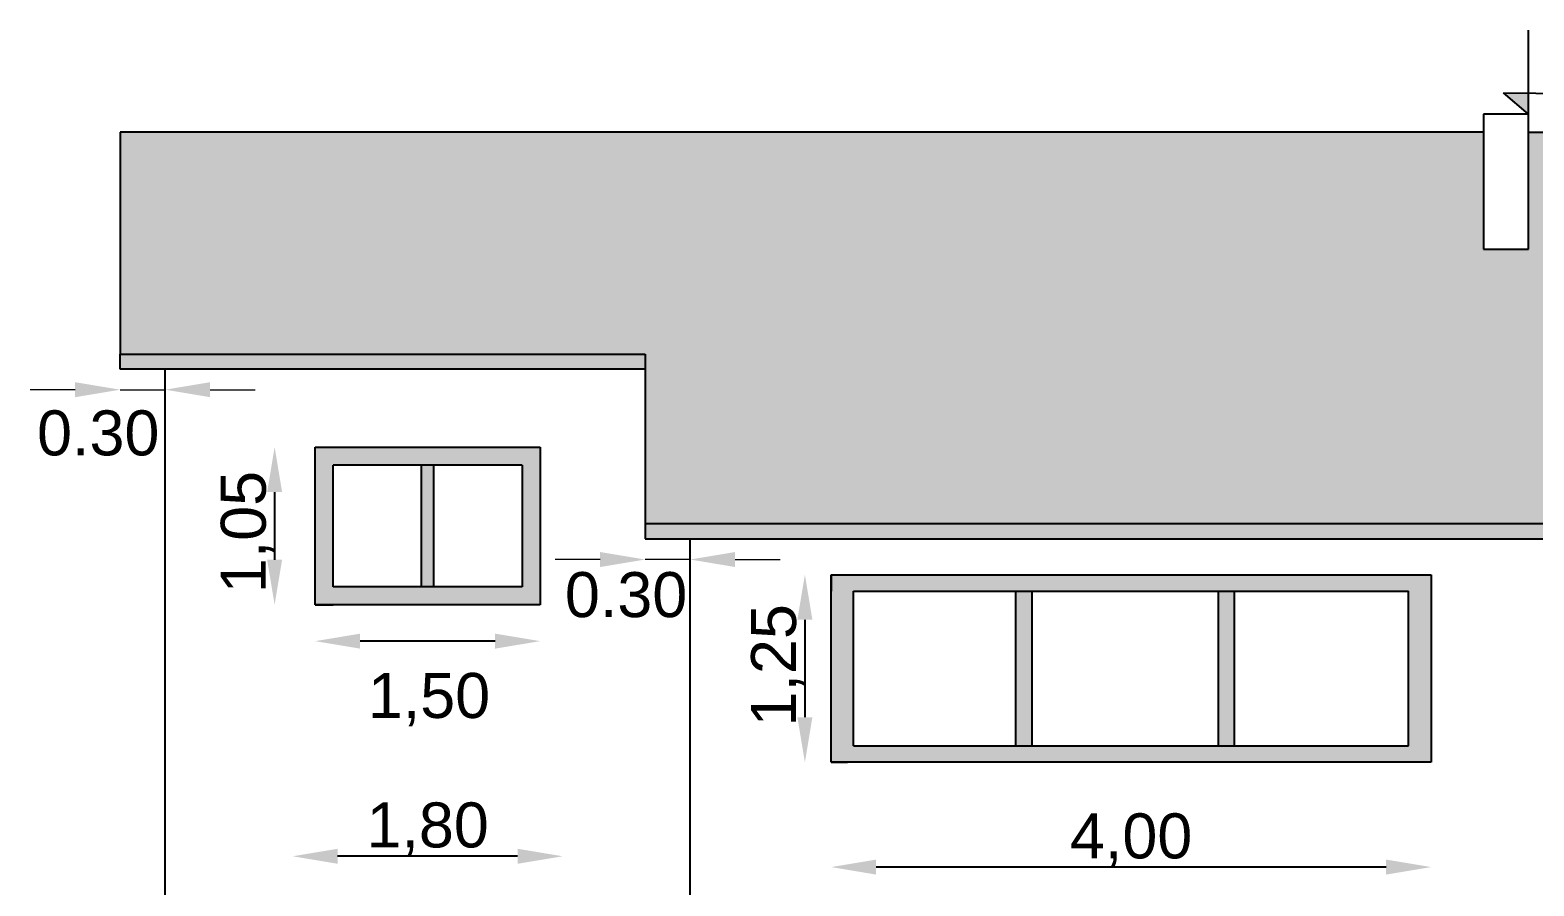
# Model space of a CAD drawing. Header units: millimetres. Extents: x 1514 to 1688, y 984 to 1013.
# Drawn here: x 1520.75 to 1530.78, y 1006.97 to 1012.67 of the extents above; entities that cross this region are included whole.
import ezdxf

# ---------------------------------------------------------------- set-up
doc = ezdxf.new("R2010")
doc.units = ezdxf.units.MM
for name, color, linetype in [('Cotations', 1, 'Continuous'), ('Cotations2', 7, 'Continuous'), ('Menuiseries', 7, 'Continuous'), ('Murs', 7, 'Continuous'), ('Surf Toiture', 12, 'Continuous'), ('Toiture', 7, 'Continuous')]:
    doc.layers.add(name, color=color, linetype=linetype)
doc.layers.add('Débord toiture', color=7, linetype='Continuous', true_color=0x171717)
doc.layers.add('Surf Menuiserie', color=7, linetype='Continuous', true_color=0x171717)
doc.styles.get("Standard").update_dxf_attribs({"font": 'arial.ttf'})
doc.dimstyles.new('ISO-25', dxfattribs={"dimtxt": 2.5, "dimasz": 2.5, "dimexe": 1.25, "dimexo": 0.625, "dimtad": 1, "dimtxsty": 'Standard', "dimcen": 2.5, "dimadec": 0, "dimazin": 0, "dimtfac": 1, "dimtmove": 0, "dimatfit": 3, "dimfxl": 1, "dimarcsym": 0})

# ---------------------------------------------------------------- blocks, each defined once
blk = doc.blocks.new('*D15')
at = {"layer": 'Cotations2', "color": 0, "lineweight": -2, "transparency": 16777216}
blk.add_line((1522.382, 1009.593), (1522.382, 1009.143), dxfattribs=at)
at = {"layer": 'Cotations2', "color": 0, "transparency": 16777216}
for points in [[(1522.332, 1009.593), (1522.432, 1009.593), (1522.382, 1009.893)], [(1522.332, 1009.143), (1522.432, 1009.143), (1522.382, 1008.843)]]:
    blk.add_solid(points, dxfattribs=at)
at = {"layer": 'Defpoints', "color": 0, "transparency": 16777216}
for p in [(1524.152, 1009.893), (1522.382, 1008.843), (1524.152, 1008.843)]:
    blk.add_point(p, dxfattribs=at)
at = {"layer": 'Cotations2', "color": 0, "transparency": 16777216, "insert": (1522.201, 1009.327), "char_height": 0.3, "attachment_point": 5, "rotation": 90}
blk.add_mtext('1,05', dxfattribs=at)
blk = doc.blocks.new('*D16')
at = {"layer": 'Cotations2', "color": 0, "lineweight": -2, "transparency": 16777216}
blk.add_line((1523.852, 1008.6), (1522.952, 1008.6), dxfattribs=at)
at = {"layer": 'Cotations2', "color": 0, "transparency": 16777216}
for points in [[(1522.952, 1008.65), (1522.952, 1008.55), (1522.652, 1008.6)], [(1523.852, 1008.65), (1523.852, 1008.55), (1524.152, 1008.6)]]:
    blk.add_solid(points, dxfattribs=at)
at = {"layer": 'Defpoints', "color": 0, "transparency": 16777216}
for p in [(1522.652, 1008.843), (1524.152, 1008.843), (1522.652, 1008.6)]:
    blk.add_point(p, dxfattribs=at)
at = {"layer": 'Cotations2', "color": 0, "transparency": 16777216, "insert": (1523.411, 1008.21), "char_height": 0.3, "attachment_point": 5}
blk.add_mtext('1,50', dxfattribs=at)
blk = doc.blocks.new('*D17')
at = {"layer": 'Cotations2', "color": 0, "lineweight": -2, "transparency": 16777216}
blk.add_line((1524.002, 1007.166), (1522.802, 1007.166), dxfattribs=at)
at = {"layer": 'Cotations2', "color": 0, "transparency": 16777216}
for points in [[(1522.802, 1007.216), (1522.802, 1007.116), (1522.502, 1007.166)], [(1524.002, 1007.216), (1524.002, 1007.116), (1524.302, 1007.166)]]:
    blk.add_solid(points, dxfattribs=at)
at = {"layer": 'Defpoints', "color": 0, "transparency": 16777216}
for p in [(1522.502, 1007.166), (1522.502, 1006.893), (1524.302, 1006.893)]:
    blk.add_point(p, dxfattribs=at)
at = {"layer": 'Cotations2', "color": 0, "transparency": 16777216, "insert": (1523.402, 1007.347), "char_height": 0.3, "attachment_point": 5}
blk.add_mtext('1,80', dxfattribs=at)
blk = doc.blocks.new('*D18')
at = {"layer": 'Cotations2', "color": 0, "lineweight": -2, "transparency": 16777216}
blk.add_line((1529.792, 1007.094), (1526.392, 1007.094), dxfattribs=at)
at = {"layer": 'Cotations2', "color": 0, "transparency": 16777216}
for points in [[(1526.392, 1007.144), (1526.392, 1007.044), (1526.092, 1007.094)], [(1529.792, 1007.144), (1529.792, 1007.044), (1530.092, 1007.094)]]:
    blk.add_solid(points, dxfattribs=at)
at = {"layer": 'Defpoints', "color": 0, "transparency": 16777216}
for p in [(1526.092, 1007.793), (1530.092, 1007.793), (1526.092, 1007.094)]:
    blk.add_point(p, dxfattribs=at)
at = {"layer": 'Cotations2', "color": 0, "transparency": 16777216, "insert": (1528.092, 1007.274), "char_height": 0.3, "attachment_point": 5}
blk.add_mtext('4,00', dxfattribs=at)
blk = doc.blocks.new('*D19')
at = {"layer": 'Cotations2', "color": 0, "lineweight": -2, "transparency": 16777216}
blk.add_line((1525.917, 1008.743), (1525.917, 1008.093), dxfattribs=at)
at = {"layer": 'Cotations2', "color": 0, "transparency": 16777216}
for points in [[(1525.867, 1008.743), (1525.967, 1008.743), (1525.917, 1009.043)], [(1525.867, 1008.093), (1525.967, 1008.093), (1525.917, 1007.793)]]:
    blk.add_solid(points, dxfattribs=at)
at = {"layer": 'Defpoints', "color": 0, "transparency": 16777216}
for p in [(1530.092, 1009.043), (1525.917, 1007.793), (1530.092, 1007.793)]:
    blk.add_point(p, dxfattribs=at)
at = {"layer": 'Cotations2', "color": 0, "transparency": 16777216, "insert": (1525.736, 1008.439), "char_height": 0.3, "attachment_point": 5, "rotation": 90}
blk.add_mtext('1,25', dxfattribs=at)
blk = doc.blocks.new('*D45')
at = {"layer": 'Cotations2', "color": 0, "lineweight": 5, "transparency": 16777216}
for p, q in [((1521.052, 1010.276), (1520.752, 1010.276)), ((1521.352, 1010.276), (1521.652, 1010.276)), ((1521.952, 1010.276), (1522.252, 1010.276))]:
    blk.add_line(p, q, dxfattribs=at)
at = {"layer": 'Cotations2', "color": 0, "transparency": 16777216}
for points in [[(1521.052, 1010.326), (1521.052, 1010.226), (1521.352, 1010.276)], [(1521.952, 1010.326), (1521.952, 1010.226), (1521.652, 1010.276)]]:
    blk.add_solid(points, dxfattribs=at)
at = {"layer": 'Defpoints', "color": 0, "transparency": 16777216}
for p in [(1521.652, 1010.413), (1521.352, 1010.276), (1521.652, 1010.276)]:
    blk.add_point(p, dxfattribs=at)
at = {"layer": 'Cotations2', "color": 0, "transparency": 16777216, "insert": (1521.206, 1009.986), "char_height": 0.3, "attachment_point": 5}
blk.add_mtext('0.30', dxfattribs=at)
blk = doc.blocks.new('*D46')
at = {"layer": 'Cotations2', "color": 0, "lineweight": 5, "transparency": 16777216}
for p, q in [((1524.552, 1009.144), (1524.252, 1009.144)), ((1525.152, 1009.144), (1524.852, 1009.144)), ((1525.452, 1009.144), (1525.752, 1009.144))]:
    blk.add_line(p, q, dxfattribs=at)
at = {"layer": 'Cotations2', "color": 0, "transparency": 16777216}
for points in [[(1524.552, 1009.194), (1524.552, 1009.094), (1524.852, 1009.144)], [(1525.452, 1009.194), (1525.452, 1009.094), (1525.152, 1009.144)]]:
    blk.add_solid(points, dxfattribs=at)
at = {"layer": 'Defpoints', "color": 0, "transparency": 16777216}
for p in [(1524.852, 1009.283), (1524.852, 1009.144), (1525.152, 1009.144)]:
    blk.add_point(p, dxfattribs=at)
at = {"layer": 'Cotations2', "color": 0, "transparency": 16777216, "insert": (1524.725, 1008.908), "char_height": 0.3, "attachment_point": 5}
blk.add_mtext('0.30', dxfattribs=at)

msp = doc.modelspace()

# ---------------------------------------------------------------- hatches: boundary and pattern name
at = {"layer": 'Cotations', "transparency": 33554687}
h = msp.add_hatch(color=256, dxfattribs=at)
h.dxf.hatch_style = 1
h.paths.add_polyline_path([(1530.574, 1012.254), (1530.742, 1012.113), (1530.742, 1012.252)])
at = {"layer": 'Débord toiture', "true_color": 0x1c1c1c}
h = msp.add_hatch(color=250, dxfattribs=at)
h.dxf.hatch_style = 1
h.paths.add_polyline_path([(1524.852, 1010.513), (1521.352, 1010.513), (1521.352, 1010.413), (1524.852, 1010.413)])
h.paths.add_polyline_path([(1533.352, 1009.383), (1524.852, 1009.383), (1524.852, 1009.283), (1533.352, 1009.283)])
h.paths.add_polyline_path([(1536.852, 1010.513), (1533.352, 1010.513), (1533.352, 1010.413), (1536.852, 1010.413)])
at = {"layer": 'Surf Menuiserie', "true_color": 0x1c1c1c}
h = msp.add_hatch(color=250, dxfattribs=at)
h.dxf.hatch_style = 1
h.paths.add_polyline_path([(1524.152, 1009.893), (1522.652, 1009.893), (1522.652, 1008.843), (1524.152, 1008.843)])
h.paths.add_polyline_path([(1524.032, 1009.773), (1522.772, 1009.773), (1522.772, 1008.963), (1524.032, 1008.963)], flags=16)
h = msp.add_hatch(color=250, dxfattribs=at)
h.dxf.hatch_style = 1
h.paths.add_polyline_path([(1528.782, 1006.783), (1528.672, 1006.783), (1528.672, 1004.853), (1528.782, 1004.853)])
h.paths.add_polyline_path([(1528.782, 1008.933), (1528.672, 1008.933), (1528.672, 1007.903), (1528.782, 1007.903)])
h.paths.add_polyline_path([(1527.432, 1008.933), (1527.322, 1008.933), (1527.322, 1007.903), (1527.432, 1007.903)])
h.paths.add_polyline_path([(1535.702, 1006.893), (1533.902, 1006.893), (1533.902, 1004.743), (1534.012, 1004.743), (1535.702, 1004.743)])
h.paths.add_polyline_path([(1535.592, 1006.783), (1535.592, 1004.853), (1534.012, 1004.853), (1534.012, 1006.783)], flags=16)
h.paths.add_polyline_path([(1534.842, 1006.783), (1534.762, 1006.783), (1534.762, 1004.853), (1534.842, 1004.853)], flags=0)
h.paths.add_polyline_path([(1532.252, 1006.893), (1531.192, 1006.893), (1531.192, 1006.813), (1531.192, 1004.743), (1531.272, 1004.743), (1531.272, 1006.813), (1532.172, 1006.813), (1532.172, 1004.743), (1532.252, 1004.743)])
h.paths.add_polyline_path([(1535.552, 1009.893), (1534.052, 1009.893), (1534.052, 1008.843), (1534.172, 1008.843), (1535.552, 1008.843)])
h.paths.add_polyline_path([(1535.432, 1009.773), (1535.432, 1008.963), (1534.172, 1008.963), (1534.172, 1009.773)], flags=16)
h.paths.add_polyline_path([(1534.842, 1009.773), (1534.762, 1009.773), (1534.762, 1008.963), (1534.842, 1008.963)], flags=0)
h = msp.add_hatch(color=250, dxfattribs=at)
h.dxf.hatch_style = 1
h.paths.add_polyline_path([(1523.442, 1009.773), (1523.362, 1009.773), (1523.362, 1008.963), (1523.442, 1008.963)])
h.paths.add_polyline_path([(1524.302, 1006.893), (1522.502, 1006.893), (1522.502, 1004.743), (1522.612, 1004.743), (1524.302, 1004.743)])
h.paths.add_polyline_path([(1524.192, 1004.853), (1522.612, 1004.853), (1522.612, 1006.783), (1524.192, 1006.783)], flags=16)
h.paths.add_polyline_path([(1523.442, 1006.783), (1523.362, 1006.783), (1523.362, 1004.853), (1523.442, 1004.853)], flags=0)
h.paths.add_polyline_path([(1530.092, 1006.893), (1526.092, 1006.893), (1526.092, 1004.743), (1530.092, 1004.743)])
h.paths.add_polyline_path([(1526.242, 1006.783), (1529.942, 1006.783), (1529.942, 1004.853), (1526.242, 1004.853)], flags=16)
h.paths.add_polyline_path([(1527.432, 1006.783), (1527.322, 1006.783), (1527.322, 1004.853), (1527.432, 1004.853)], flags=0)
h.paths.add_polyline_path([(1528.782, 1006.783), (1528.672, 1006.783), (1528.672, 1004.853), (1528.782, 1004.853)], flags=0)
h.paths.add_polyline_path([(1530.092, 1009.043), (1526.092, 1009.043), (1526.092, 1008.933), (1526.092, 1007.793), (1530.092, 1007.793)])
h.paths.add_polyline_path([(1529.942, 1008.933), (1529.942, 1007.903), (1526.242, 1007.903), (1526.242, 1008.933)], flags=16)
h.paths.add_polyline_path([(1528.782, 1008.933), (1528.672, 1008.933), (1528.672, 1008.103), (1528.782, 1008.103)], flags=0)
h.paths.add_polyline_path([(1527.432, 1008.933), (1527.322, 1008.933), (1527.322, 1008.103), (1527.432, 1008.103)], flags=0)
at = {"layer": 'Surf Toiture', "transparency": 33554508}
h = msp.add_hatch(color=256, dxfattribs=at)
h.dxf.hatch_style = 1
h.paths.add_polyline_path([(1533.352, 1010.513), (1536.852, 1010.513), (1536.852, 1011.993), (1530.742, 1011.993), (1530.742, 1011.213), (1530.442, 1011.213), (1530.442, 1011.993), (1521.352, 1011.993), (1521.352, 1010.513), (1524.852, 1010.513), (1524.852, 1009.383), (1533.352, 1009.383)])

# ---------------------------------------------------------------- linework, layer by layer
at = {"layer": 'Cotations'}
for p, q in [((1530.742, 1012.113), (1530.742, 1012.673)), ((1530.742, 1012.113), (1530.574, 1012.254)), ((1530.574, 1012.254), (1532.347, 1012.237))]:
    msp.add_line(p, q, dxfattribs=at)
at = {"layer": 'Menuiseries'}
for p, q in [((1522.652, 1008.843), (1522.652, 1009.893)), ((1522.652, 1009.893), (1524.152, 1009.893)), ((1524.152, 1009.893), (1524.152, 1008.843)), ((1522.772, 1008.963), (1522.772, 1009.773)), ((1524.032, 1009.773), (1522.772, 1009.773)), ((1523.362, 1008.963), (1523.362, 1009.773)), ((1523.442, 1009.773), (1523.442, 1008.963)), ((1524.032, 1009.773), (1524.032, 1008.963)), ((1526.092, 1007.993), (1526.092, 1009.043)), ((1526.092, 1007.793), (1526.092, 1009.043)), ((1526.092, 1009.043), (1530.092, 1009.043)), ((1526.092, 1009.043), (1526.092, 1008.933)), ((1530.092, 1009.043), (1530.092, 1007.793)), ((1524.032, 1008.963), (1522.772, 1008.963)), ((1523.442, 1008.963), (1523.362, 1008.963)), ((1526.242, 1007.903), (1526.242, 1008.933)), ((1526.242, 1008.933), (1529.942, 1008.933)), ((1527.322, 1008.933), (1527.322, 1007.903)), ((1527.432, 1007.903), (1527.432, 1008.933)), ((1528.672, 1008.933), (1528.672, 1007.903)), ((1528.782, 1007.903), (1528.782, 1008.933)), ((1529.942, 1007.903), (1529.942, 1008.933)), ((1524.152, 1008.843), (1522.652, 1008.843)), ((1522.652, 1008.843), (1522.772, 1008.843)), ((1526.242, 1007.903), (1529.942, 1007.903)), ((1530.092, 1007.793), (1526.092, 1007.793)), ((1526.092, 1007.793), (1526.202, 1007.793))]:
    msp.add_line(p, q, dxfattribs=at)
at = {"layer": 'Murs'}
for p, q in [((1521.652, 1004.583), (1521.652, 1010.413)), ((1525.152, 1004.583), (1525.152, 1009.283)), ((1525.152, 1004.583), (1525.152, 1009.283))]:
    msp.add_line(p, q, dxfattribs=at)
at = {"layer": 'Toiture'}
for p, q in [((1530.742, 1012.113), (1530.442, 1012.113)), ((1530.442, 1012.113), (1530.442, 1011.213)), ((1530.742, 1011.213), (1530.742, 1012.113)), ((1530.442, 1011.993), (1521.352, 1011.993)), ((1521.352, 1011.993), (1521.352, 1010.513)), ((1530.742, 1011.993), (1536.852, 1011.993)), ((1530.442, 1011.213), (1530.742, 1011.213)), ((1521.352, 1010.413), (1521.352, 1010.513)), ((1521.352, 1010.513), (1524.852, 1010.513)), ((1524.852, 1010.513), (1524.852, 1009.283)), ((1524.852, 1010.413), (1521.352, 1010.413)), ((1533.352, 1009.383), (1524.852, 1009.383)), ((1524.852, 1009.283), (1533.352, 1009.283))]:
    msp.add_line(p, q, dxfattribs=at)

# ---------------------------------------------------------------- dimensions: what is measured, and where the dimension line sits
at = {"layer": 'Cotations2'}
for base, p1, p2, override, picture, middle in [((1521.652, 1010.276), (1521.352, 1010.276), (1521.652, 1010.413), {"dimtxt": 0.3, "dimasz": 0.3, "dimzin": 0, "dimdsep": 46, "dimse1": 1, "dimse2": 1, "dimtmove": 2, "dimlwd": 5}, '*D45', (1521.206, 1009.986)), ((1524.852, 1009.144), (1525.152, 1009.144), (1524.852, 1009.283), {"dimtxt": 0.3, "dimasz": 0.3, "dimzin": 0, "dimdsep": 46, "dimse1": 1, "dimse2": 1, "dimtmove": 2, "dimlwd": 5}, '*D46', (1524.725, 1008.908)), ((1522.652, 1008.6), (1524.152, 1008.843), (1522.652, 1008.843), {"dimtxt": 0.3, "dimasz": 0.3, "dimgap": 0, "dimzin": 0, "dimse1": 1, "dimse2": 1, "dimtmove": 2}, '*D16', (1523.411, 1008.21)), ((1522.502, 1007.166), (1524.302, 1006.893), (1522.502, 1006.893), {"dimtxt": 0.3, "dimasz": 0.3, "dimgap": 0, "dimzin": 0, "dimse1": 1, "dimse2": 1}, '*D17', (1523.402, 1007.166))]:
    dim = msp.add_linear_dim(base=base, p1=p1, p2=p2, dimstyle='ISO-25', override=override, dxfattribs=at)
    dim.commit()
    dim.dimension.update_dxf_attribs({"geometry": picture, "text_midpoint": middle, "dimtype": 160})
for base, p1, p2, picture, middle in [((1522.382, 1008.843), (1524.152, 1009.893), (1524.152, 1008.843), '*D15', (1522.382, 1009.327)), ((1525.917, 1007.793), (1530.092, 1009.043), (1530.092, 1007.793), '*D19', (1525.917, 1008.439))]:
    dim = msp.add_linear_dim(base=base, p1=p1, p2=p2, angle=90, dimstyle='ISO-25', override={"dimtxt": 0.3, "dimasz": 0.3, "dimgap": 0, "dimzin": 0, "dimse1": 1, "dimse2": 1}, dxfattribs=at)
    dim.commit()
    dim.dimension.update_dxf_attribs({"geometry": picture, "text_midpoint": middle, "dimtype": 160})
dim = msp.add_linear_dim(base=(1526.092, 1007.094), p1=(1530.092, 1007.793), p2=(1526.092, 1007.793), dimstyle='ISO-25', override={"dimtxt": 0.3, "dimasz": 0.3, "dimgap": 0, "dimzin": 0, "dimse1": 1, "dimse2": 1}, dxfattribs=at)
dim.commit()
dim.dimension.update_dxf_attribs({"geometry": '*D18', "text_midpoint": (1528.092, 1007.274)})

doc.saveas('drawing.dxf')
